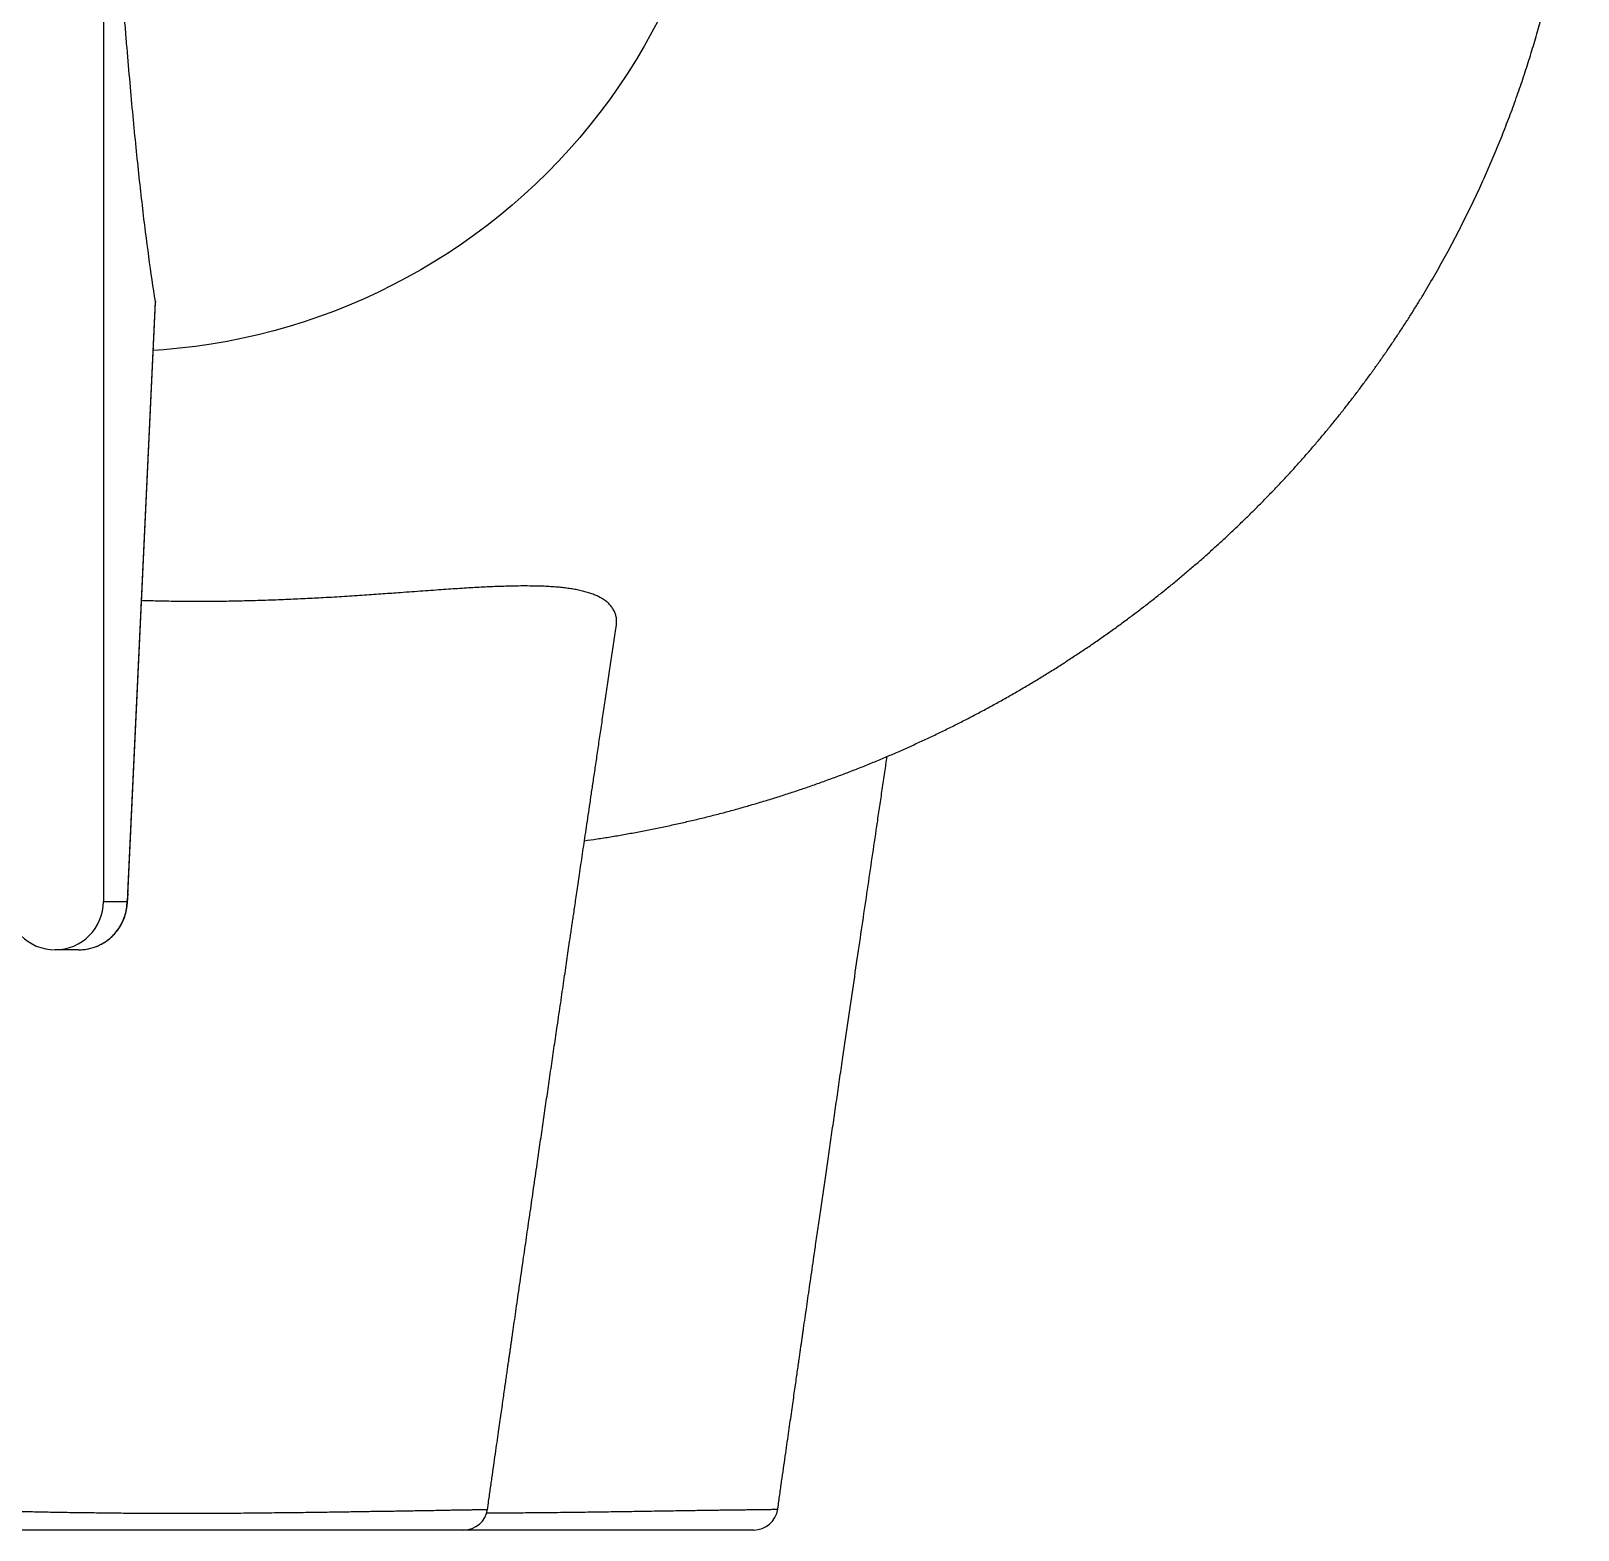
# Model space of a CAD drawing. Header units: millimetres. Extents: x 0 to 594, y 0 to 420.
# Drawn here: x 181.61 to 197.6, y 287.48 to 302.98 of the extents above; entities that cross this region are included whole.
import ezdxf

# ---------------------------------------------------------------- set-up
doc = ezdxf.new("R2010")
doc.units = ezdxf.units.MM

msp = doc.modelspace()

# ---------------------------------------------------------------- linework, layer by layer
at = {"color": 7, "linetype": 'Continuous', "lineweight": 25}
for p, q in [((182.356, 317.983), (182.356, 293.983)), ((182.61, 294.067), (182.893, 300.186)), ((182.61, 294.044), (182.894, 300.174)), ((182.893, 300.186), (182.894, 300.174)), ((182.356, 293.983), (182.6, 293.983)), ((182.1, 293.483), (181.856, 293.483)), ((186.326, 287.698), (186.326, 287.698)), ((189.327, 287.698), (189.327, 287.698))]:
    msp.add_line(p, q, dxfattribs=at)
at = {"color": 7, "linetype": 'Continuous', "lineweight": 25, "flags": 128}
for points in [[(188.104, 303.116), (188.027, 302.969), (187.946, 302.825), (187.862, 302.683), (187.774, 302.543), (187.682, 302.406), (187.587, 302.271), (187.488, 302.138), (187.386, 302.008), (187.28, 301.881), (187.171, 301.757), (187.059, 301.636), (186.944, 301.517), (186.826, 301.402), (186.704, 301.29), (186.58, 301.18), (186.453, 301.075), (186.324, 300.972), (186.191, 300.873), (186.057, 300.778), (185.919, 300.686), (185.78, 300.598), (185.638, 300.513), (185.494, 300.433), (185.348, 300.356), (185.2, 300.283), (185.05, 300.213), (184.898, 300.148), (184.745, 300.087), (184.59, 300.03), (184.433, 299.976), (184.276, 299.927), (184.117, 299.883), (183.957, 299.842), (183.796, 299.805), (183.634, 299.773), (183.471, 299.745), (183.308, 299.721), (183.144, 299.702), (182.979, 299.687), (182.871, 299.679)], [(182.6, 293.983), (182.601, 293.984), (182.602, 293.986), (182.603, 293.991), (182.604, 293.997), (182.605, 294.005), (182.606, 294.014), (182.607, 294.025), (182.608, 294.038), (182.609, 294.052), (182.61, 294.067)], [(182.61, 294.067), (182.61, 294.047), (182.61, 294.044)]]:
    msp.add_lwpolyline(points, dxfattribs=at)
at = {"color": 7, "linetype": 'Continuous', "lineweight": 25}
for centre, radius, start, end in [((181.857, 293.982), 0.5, 179.9607, 269.9607), ((181.856, 293.982), 0.5, 270.0393, 0.0393), ((182.1, 293.982), 0.5, 270.0393, 0.0393), ((186.079, 287.733), 0.25, 270, 351.879), ((189.079, 287.733), 0.25, 270.0027, 351.901)]:
    msp.add_arc(centre, radius, start, end, dxfattribs=at)
for points, knots in [([(182.893, 300.186), (182.87, 300.329), (182.848, 300.484), (182.803, 300.815), (182.781, 300.992), (182.737, 301.368), (182.716, 301.568), (182.673, 301.99), (182.652, 302.212), (182.621, 302.564), (182.61, 302.684), (182.595, 302.868), (182.59, 302.931), (182.582, 303.025), (182.58, 303.057), (182.574, 303.121), (182.572, 303.153), (182.559, 303.314), (182.549, 303.446), (182.529, 303.716), (182.52, 303.853), (182.505, 304.064), (182.5, 304.135), (182.491, 304.279), (182.486, 304.351), (182.479, 304.462), (182.477, 304.499), (182.472, 304.573), (182.47, 304.611), (182.463, 304.724), (182.458, 304.801), (182.451, 304.917), (182.449, 304.957), (182.445, 305.036), (182.443, 305.076), (182.438, 305.157), (182.436, 305.198), (182.433, 305.261), (182.432, 305.282), (182.43, 305.324), (182.429, 305.346), (182.427, 305.389), (182.426, 305.411), (182.424, 305.455), (182.423, 305.477), (182.421, 305.523), (182.42, 305.546), (182.418, 305.593), (182.417, 305.616), (182.416, 305.665), (182.415, 305.69), (182.414, 305.729), (182.413, 305.742), (182.413, 305.762), (182.413, 305.769), (182.413, 305.783), (182.412, 305.789), (182.412, 305.824), (182.411, 305.852), (182.411, 305.895), (182.411, 305.909), (182.41, 305.931), (182.41, 305.938), (182.41, 305.953), (182.41, 305.961), (182.41, 305.997), (182.41, 306.026), (182.411, 306.07), (182.411, 306.084), (182.411, 306.105), (182.411, 306.112), (182.411, 306.127), (182.412, 306.134), (182.412, 306.169), (182.413, 306.196), (182.414, 306.248), (182.415, 306.274), (182.416, 306.312), (182.416, 306.324), (182.417, 306.349), (182.418, 306.361), (182.419, 306.397), (182.42, 306.42), (182.422, 306.467), (182.423, 306.489), (182.425, 306.534), (182.426, 306.556), (182.429, 306.621), (182.431, 306.664), (182.435, 306.748), (182.437, 306.789), (182.442, 306.871), (182.444, 306.911), (182.448, 306.991), (182.45, 307.03), (182.455, 307.109), (182.457, 307.147), (182.462, 307.224), (182.464, 307.263), (182.471, 307.376), (182.476, 307.451), (182.485, 307.598), (182.49, 307.671), (182.499, 307.815), (182.504, 307.886), (182.519, 308.097), (182.528, 308.235), (182.548, 308.504), (182.558, 308.636), (182.578, 308.895), (182.589, 309.021), (182.601, 309.176), (182.604, 309.207), (182.609, 309.268), (182.612, 309.298), (182.62, 309.389), (182.625, 309.449), (182.651, 309.744), (182.672, 309.968), (182.715, 310.392), (182.737, 310.593), (182.78, 310.971), (182.803, 311.149), (182.848, 311.481), (182.87, 311.636), (182.893, 311.779)], [0, 0, 0, 0, 0.0625, 0.0625, 0.125, 0.125, 0.1875, 0.1875, 0.25, 0.25, 0.28125, 0.28125, 0.296875, 0.296875, 0.304688, 0.304688, 0.3125, 0.3125, 0.34375, 0.34375, 0.375, 0.375, 0.390625, 0.390625, 0.40625, 0.40625, 0.414063, 0.414063, 0.421875, 0.421875, 0.4375, 0.4375, 0.445313, 0.445313, 0.453125, 0.453125, 0.460938, 0.460938, 0.464844, 0.464844, 0.46875, 0.46875, 0.472656, 0.472656, 0.476563, 0.476563, 0.480469, 0.480469, 0.484375, 0.484375, 0.488281, 0.488281, 0.490234, 0.490234, 0.491211, 0.491211, 0.492188, 0.492188, 0.496094, 0.496094, 0.498047, 0.498047, 0.499023, 0.499023, 0.5, 0.5, 0.503906, 0.503906, 0.505859, 0.505859, 0.506836, 0.506836, 0.507813, 0.507813, 0.511719, 0.511719, 0.515625, 0.515625, 0.517578, 0.517578, 0.519531, 0.519531, 0.523438, 0.523438, 0.527344, 0.527344, 0.53125, 0.53125, 0.539063, 0.539063, 0.546875, 0.546875, 0.554688, 0.554688, 0.5625, 0.5625, 0.570313, 0.570313, 0.578125, 0.578125, 0.59375, 0.59375, 0.609375, 0.609375, 0.625, 0.625, 0.65625, 0.65625, 0.6875, 0.6875, 0.71875, 0.71875, 0.726563, 0.726563, 0.734375, 0.734375, 0.75, 0.75, 0.8125, 0.8125, 0.875, 0.875, 0.9375, 0.9375, 1, 1, 1, 1]), ([(187.329, 294.609), (187.372, 294.616), (187.462, 294.629), (187.598, 294.65), (187.736, 294.674), (187.875, 294.699), (188.012, 294.726), (188.15, 294.754), (188.286, 294.784), (188.423, 294.815), (188.559, 294.847), (188.694, 294.881), (188.829, 294.917), (188.963, 294.954), (189.096, 294.993), (189.229, 295.032), (189.361, 295.074), (189.493, 295.116), (189.624, 295.16), (189.754, 295.206), (189.883, 295.253), (190.012, 295.301), (190.14, 295.35), (190.267, 295.401), (190.393, 295.453), (190.518, 295.506), (190.643, 295.561), (190.766, 295.617), (190.889, 295.674), (191.011, 295.732), (191.132, 295.792), (191.252, 295.852), (191.371, 295.914), (191.489, 295.977), (191.606, 296.041), (191.722, 296.106), (191.837, 296.173), (191.951, 296.24), (192.064, 296.308), (192.176, 296.378), (192.286, 296.448), (192.396, 296.52), (192.505, 296.592), (192.612, 296.665), (192.719, 296.74), (192.824, 296.815), (192.928, 296.891), (193.031, 296.968), (193.133, 297.046), (193.233, 297.124), (193.333, 297.204), (193.431, 297.284), (193.528, 297.365), (193.624, 297.447), (193.719, 297.529), (193.812, 297.612), (193.905, 297.696), (193.996, 297.781), (194.086, 297.866), (194.174, 297.952), (194.262, 298.038), (194.348, 298.125), (194.433, 298.213), (194.517, 298.301), (194.599, 298.389), (194.681, 298.479), (194.761, 298.568), (194.84, 298.658), (194.917, 298.749), (194.994, 298.84), (195.069, 298.932), (195.143, 299.024), (195.216, 299.116), (195.287, 299.209), (195.358, 299.302), (195.427, 299.395), (195.495, 299.489), (195.561, 299.583), (195.627, 299.677), (195.691, 299.772), (195.754, 299.866), (195.816, 299.961), (195.877, 300.057), (195.937, 300.152), (195.995, 300.248), (196.052, 300.344), (196.108, 300.44), (196.163, 300.537), (196.217, 300.633), (196.27, 300.73), (196.321, 300.827), (196.372, 300.924), (196.421, 301.021), (196.469, 301.118), (196.516, 301.215), (196.562, 301.312), (196.607, 301.41), (196.65, 301.507), (196.693, 301.605), (196.735, 301.702), (196.775, 301.8), (196.815, 301.898), (196.853, 301.996), (196.89, 302.094), (196.927, 302.191), (196.962, 302.289), (196.996, 302.387), (197.03, 302.485), (197.062, 302.583), (197.093, 302.681), (197.124, 302.779), (197.153, 302.877), (197.181, 302.976), (197.209, 303.074), (197.235, 303.172), (197.261, 303.27), (197.285, 303.369), (197.309, 303.467), (197.331, 303.565), (197.353, 303.664), (197.374, 303.763), (197.394, 303.861), (197.413, 303.96), (197.43, 304.056), (197.446, 304.148), (197.461, 304.237), (197.475, 304.326), (197.488, 304.414), (197.5, 304.503), (197.512, 304.591), (197.523, 304.68), (197.533, 304.768), (197.543, 304.856), (197.551, 304.945), (197.559, 305.033), (197.567, 305.12), (197.573, 305.208), (197.579, 305.296), (197.584, 305.383), (197.589, 305.469), (197.592, 305.555), (197.595, 305.639), (197.597, 305.72), (197.599, 305.79), (197.6, 305.853), (197.6, 305.914), (197.6, 305.958), (197.601, 305.983)], [0, 0, 0, 0, 0.010294, 0.021295, 0.032271, 0.043222, 0.054146, 0.065042, 0.075907, 0.08674, 0.09754, 0.108304, 0.119032, 0.129722, 0.140373, 0.150982, 0.161549, 0.172072, 0.182549, 0.19298, 0.203363, 0.213696, 0.223978, 0.234208, 0.244386, 0.254508, 0.264575, 0.274586, 0.284538, 0.294431, 0.304265, 0.314037, 0.323747, 0.333394, 0.342977, 0.352496, 0.361948, 0.371335, 0.380654, 0.389905, 0.399087, 0.408199, 0.417242, 0.426214, 0.435115, 0.443944, 0.452701, 0.461385, 0.469995, 0.478533, 0.486996, 0.495385, 0.503699, 0.511939, 0.520104, 0.528194, 0.536208, 0.544147, 0.55201, 0.559798, 0.56751, 0.575147, 0.582708, 0.590194, 0.597605, 0.604941, 0.612201, 0.619388, 0.626499, 0.633537, 0.6405, 0.647391, 0.654208, 0.660952, 0.667625, 0.674225, 0.680754, 0.687213, 0.693601, 0.699919, 0.706169, 0.71235, 0.718463, 0.724509, 0.730489, 0.736403, 0.742252, 0.748037, 0.753758, 0.759418, 0.765015, 0.770552, 0.776028, 0.781446, 0.786806, 0.792108, 0.797355, 0.802546, 0.807683, 0.812767, 0.817799, 0.82278, 0.827711, 0.832593, 0.837428, 0.842216, 0.84696, 0.851659, 0.856315, 0.86093, 0.865505, 0.870041, 0.87454, 0.879002, 0.88343, 0.887824, 0.892187, 0.89652, 0.900824, 0.905102, 0.909354, 0.913583, 0.917792, 0.921981, 0.925718, 0.929433, 0.933128, 0.936803, 0.940459, 0.944097, 0.947717, 0.95132, 0.954907, 0.958479, 0.962035, 0.965576, 0.969101, 0.972608, 0.976096, 0.979559, 0.982987, 0.986354, 0.9896, 0.992647, 0.994801, 0.997046, 1, 1, 1, 1]), ([(186.55, 297.242), (186.526, 297.241), (186.478, 297.24), (186.401, 297.237), (186.322, 297.234), (186.24, 297.229), (186.154, 297.225), (186.064, 297.219), (185.971, 297.213), (185.872, 297.206), (185.769, 297.199), (185.659, 297.191), (185.545, 297.183), (185.438, 297.175), (185.337, 297.168), (185.246, 297.161), (185.152, 297.155), (185.054, 297.148), (184.953, 297.141), (184.849, 297.135), (184.741, 297.128), (184.637, 297.122), (184.537, 297.117), (184.441, 297.112), (184.343, 297.107), (184.242, 297.103), (184.139, 297.099), (184.032, 297.095), (183.924, 297.092), (183.821, 297.089), (183.722, 297.087), (183.63, 297.085), (183.537, 297.084), (183.442, 297.083), (183.346, 297.083), (183.249, 297.083), (183.153, 297.084), (183.057, 297.085), (182.962, 297.087), (182.869, 297.089), (182.799, 297.091), (182.759, 297.092), (182.751, 297.093)], [0, 0, 0, 0, 0.034067, 0.068142, 0.102215, 0.136281, 0.170363, 0.204456, 0.238546, 0.272626, 0.307965, 0.343321, 0.378673, 0.414006, 0.439447, 0.464898, 0.490348, 0.515785, 0.541652, 0.567535, 0.593416, 0.619277, 0.640701, 0.662139, 0.683575, 0.704996, 0.726904, 0.748811, 0.770892, 0.792973, 0.811136, 0.829314, 0.847492, 0.865654, 0.884341, 0.903046, 0.92175, 0.940437, 0.958602, 0.976783, 0.994964, 1, 1, 1, 1]), ([(187.657, 296.828), (187.658, 296.833), (187.662, 296.852), (187.662, 296.884), (187.658, 296.924), (187.647, 296.962), (187.631, 296.997), (187.61, 297.03), (187.582, 297.062), (187.548, 297.09), (187.51, 297.115), (187.47, 297.136), (187.429, 297.154), (187.384, 297.17), (187.335, 297.185), (187.283, 297.198), (187.229, 297.209), (187.174, 297.218), (187.114, 297.225), (187.051, 297.232), (186.983, 297.237), (186.91, 297.241), (186.83, 297.243), (186.742, 297.244), (186.65, 297.244), (186.583, 297.243), (186.55, 297.242)], [0, 0, 0, 0, 0.017529, 0.068255, 0.11899, 0.169725, 0.220451, 0.271182, 0.321923, 0.372664, 0.423394, 0.463986, 0.504587, 0.545191, 0.585791, 0.626381, 0.662567, 0.698756, 0.734941, 0.771235, 0.807533, 0.843826, 0.882825, 0.921824, 0.960912, 1, 1, 1, 1]), ([(186.327, 287.697), (186.329, 287.713), (186.338, 287.776), (186.353, 287.884), (186.372, 288.018), (186.391, 288.147), (186.408, 288.27), (186.425, 288.387), (186.44, 288.495), (186.454, 288.594), (186.467, 288.685), (186.48, 288.771), (186.491, 288.851), (186.502, 288.927), (186.512, 288.997), (186.522, 289.063), (186.53, 289.123), (186.538, 289.178), (186.545, 289.228), (186.552, 289.273), (186.558, 289.315), (186.564, 289.355), (186.569, 289.395), (186.575, 289.437), (186.584, 289.498), (186.596, 289.582), (186.612, 289.689), (186.628, 289.803), (186.645, 289.922), (186.663, 290.046), (186.682, 290.174), (186.705, 290.337), (186.734, 290.537), (186.769, 290.776), (186.804, 291.019), (186.837, 291.251), (186.869, 291.468), (186.898, 291.669), (186.927, 291.869), (186.957, 292.073), (186.987, 292.279), (187.017, 292.487), (187.044, 292.666), (187.065, 292.814), (187.083, 292.933), (187.1, 293.049), (187.116, 293.16), (187.132, 293.268), (187.147, 293.371), (187.162, 293.47), (187.174, 293.554), (187.184, 293.624), (187.192, 293.68), (187.2, 293.736), (187.209, 293.795), (187.219, 293.86), (187.229, 293.933), (187.241, 294.012), (187.254, 294.098), (187.267, 294.19), (187.282, 294.289), (187.297, 294.394), (187.313, 294.501), (187.329, 294.612), (187.346, 294.725), (187.364, 294.844), (187.382, 294.967), (187.401, 295.097), (187.422, 295.235), (187.444, 295.384), (187.467, 295.544), (187.492, 295.709), (187.517, 295.881), (187.544, 296.06), (187.571, 296.245), (187.599, 296.43), (187.626, 296.616), (187.646, 296.748), (187.656, 296.819), (187.658, 296.827)], [0, 0, 0, 0, 0.005157, 0.020598, 0.035374, 0.049482, 0.062924, 0.075699, 0.087808, 0.098322, 0.108277, 0.117671, 0.126505, 0.13478, 0.142494, 0.149649, 0.156244, 0.162279, 0.167754, 0.172669, 0.177025, 0.181485, 0.185857, 0.190346, 0.194953, 0.206091, 0.217861, 0.230264, 0.2433, 0.256966, 0.27101, 0.285263, 0.310706, 0.336788, 0.363511, 0.390875, 0.412827, 0.43501, 0.45696, 0.478654, 0.501799, 0.524659, 0.547243, 0.560426, 0.573511, 0.586246, 0.598511, 0.610306, 0.621632, 0.63249, 0.64288, 0.649171, 0.655278, 0.661241, 0.667655, 0.674725, 0.682718, 0.69141, 0.700803, 0.710896, 0.721688, 0.733181, 0.745374, 0.757166, 0.769546, 0.782514, 0.796071, 0.810216, 0.82495, 0.841694, 0.859138, 0.877283, 0.896129, 0.915675, 0.935921, 0.956869, 0.976687, 0.997093, 1, 1, 1, 1]), ([(189.327, 287.698), (189.329, 287.712), (189.338, 287.774), (189.353, 287.882), (189.372, 288.019), (189.391, 288.149), (189.409, 288.274), (189.426, 288.391), (189.441, 288.503), (189.457, 288.609), (189.471, 288.709), (189.485, 288.805), (189.498, 288.896), (189.51, 288.981), (189.521, 289.06), (189.532, 289.133), (189.541, 289.2), (189.55, 289.262), (189.558, 289.317), (189.565, 289.367), (189.572, 289.411), (189.577, 289.451), (189.583, 289.489), (189.588, 289.527), (189.597, 289.589), (189.61, 289.679), (189.627, 289.793), (189.643, 289.909), (189.66, 290.027), (189.678, 290.151), (189.697, 290.279), (189.718, 290.425), (189.742, 290.589), (189.768, 290.773), (189.795, 290.96), (189.823, 291.15), (189.851, 291.345), (189.88, 291.544), (189.91, 291.749), (189.94, 291.957), (189.97, 292.165), (190.009, 292.428), (190.055, 292.744), (190.109, 293.112), (190.161, 293.468), (190.212, 293.813), (190.261, 294.147), (190.309, 294.475), (190.35, 294.748), (190.382, 294.969), (190.408, 295.142), (190.433, 295.313), (190.45, 295.427), (190.458, 295.481)], [0, 0, 0, 0, 0.005689, 0.02397, 0.041505, 0.058295, 0.074338, 0.089369, 0.103681, 0.117273, 0.130146, 0.142541, 0.154186, 0.165083, 0.175231, 0.18463, 0.19328, 0.201182, 0.208335, 0.214739, 0.220394, 0.225317, 0.230075, 0.234946, 0.23993, 0.254216, 0.269355, 0.283858, 0.299066, 0.314978, 0.331501, 0.348445, 0.371262, 0.39479, 0.419031, 0.443327, 0.468299, 0.493947, 0.520271, 0.547166, 0.573948, 0.600493, 0.648546, 0.695805, 0.74227, 0.785882, 0.82877, 0.870934, 0.912374, 0.934048, 0.956281, 0.979085, 1, 1, 1, 1]), ([(182.1, 293.483), (182.109, 293.483), (182.128, 293.483), (182.155, 293.485), (182.182, 293.489), (182.21, 293.495), (182.236, 293.501), (182.262, 293.509), (182.288, 293.519), (182.312, 293.53), (182.336, 293.542), (182.359, 293.555), (182.382, 293.569), (182.403, 293.584), (182.423, 293.6), (182.443, 293.618), (182.461, 293.635), (182.478, 293.654), (182.494, 293.673), (182.509, 293.693), (182.522, 293.713), (182.535, 293.734), (182.546, 293.755), (182.556, 293.775), (182.565, 293.795), (182.573, 293.815), (182.579, 293.834), (182.584, 293.851), (182.589, 293.868), (182.592, 293.883), (182.595, 293.897), (182.597, 293.911), (182.6, 293.925), (182.601, 293.939), (182.603, 293.954), (182.605, 293.974), (182.607, 293.995), (182.608, 294.017), (182.609, 294.033), (182.61, 294.042), (182.61, 294.044)], [0, 0, 0, 0, 0.029674, 0.060798, 0.091729, 0.12247, 0.153024, 0.183389, 0.213567, 0.243554, 0.273347, 0.302942, 0.332334, 0.361515, 0.390476, 0.419205, 0.447688, 0.475908, 0.503843, 0.531461, 0.558724, 0.585572, 0.611924, 0.637656, 0.662593, 0.686509, 0.709166, 0.730417, 0.750302, 0.769079, 0.787181, 0.805175, 0.823616, 0.8433, 0.865548, 0.892918, 0.933165, 0.963597, 0.991254, 1, 1, 1, 1]), ([(178.796, 287.732), (178.796, 287.732), (178.796, 287.732), (178.801, 287.732), (178.812, 287.732), (178.83, 287.732), (178.854, 287.732), (178.882, 287.731), (178.913, 287.731), (178.947, 287.73), (178.986, 287.73), (179.029, 287.729), (179.073, 287.728), (179.119, 287.727), (179.164, 287.727), (179.212, 287.726), (179.264, 287.725), (179.32, 287.724), (179.379, 287.723), (179.441, 287.721), (179.508, 287.72), (179.579, 287.719), (179.654, 287.717), (179.733, 287.715), (179.817, 287.713), (179.905, 287.712), (179.999, 287.71), (180.098, 287.707), (180.19, 287.705), (180.275, 287.703), (180.35, 287.702), (180.428, 287.7), (180.509, 287.698), (180.593, 287.696), (180.679, 287.694), (180.769, 287.692), (180.861, 287.69), (180.957, 287.687), (181.056, 287.685), (181.158, 287.683), (181.264, 287.681), (181.373, 287.678), (181.477, 287.676), (181.576, 287.674), (181.668, 287.672), (181.762, 287.67), (181.858, 287.669), (181.956, 287.667), (182.056, 287.665), (182.158, 287.664), (182.259, 287.663), (182.361, 287.661), (182.462, 287.66), (182.563, 287.659), (182.666, 287.659), (182.769, 287.658), (182.874, 287.657), (182.977, 287.657), (183.086, 287.657), (183.2, 287.657), (183.318, 287.657), (183.436, 287.657), (183.551, 287.658), (183.666, 287.659), (183.781, 287.659), (183.896, 287.66), (184.012, 287.661), (184.125, 287.663), (184.235, 287.664), (184.343, 287.665), (184.448, 287.666), (184.549, 287.668), (184.646, 287.669), (184.74, 287.67), (184.831, 287.672), (184.918, 287.673), (185.002, 287.674), (185.083, 287.676), (185.162, 287.677), (185.237, 287.678), (185.311, 287.679), (185.381, 287.68), (185.448, 287.681), (185.513, 287.682), (185.583, 287.684), (185.629, 287.684), (185.656, 287.685)], [0, 0, 0, 0, 0.008449, 0.028846, 0.049243, 0.069647, 0.090051, 0.110448, 0.127408, 0.144374, 0.161342, 0.178307, 0.195266, 0.209056, 0.222846, 0.236636, 0.250474, 0.264314, 0.278153, 0.29217, 0.30619, 0.320207, 0.334301, 0.348398, 0.362491, 0.376837, 0.391189, 0.405541, 0.419884, 0.429612, 0.439341, 0.449069, 0.458861, 0.468655, 0.478446, 0.488371, 0.498301, 0.50823, 0.518154, 0.528272, 0.53839, 0.54858, 0.558769, 0.566869, 0.574975, 0.58308, 0.591179, 0.599498, 0.607825, 0.616151, 0.624469, 0.632646, 0.640832, 0.649018, 0.657195, 0.665646, 0.674105, 0.682566, 0.691017, 0.701022, 0.711033, 0.721038, 0.731261, 0.741489, 0.751712, 0.762905, 0.774099, 0.785379, 0.79666, 0.8082, 0.819748, 0.831297, 0.842839, 0.854345, 0.865854, 0.877361, 0.888957, 0.900555, 0.912152, 0.923976, 0.935802, 0.947627, 0.95951, 0.971394, 0.983277, 1, 1, 1, 1]), ([(185.656, 287.685), (185.683, 287.685), (185.736, 287.686), (185.81, 287.687), (185.878, 287.689), (185.941, 287.69), (185.998, 287.691), (186.051, 287.692), (186.099, 287.693), (186.143, 287.693), (186.182, 287.694), (186.217, 287.695), (186.247, 287.695), (186.273, 287.696), (186.295, 287.697), (186.311, 287.697), (186.322, 287.697), (186.327, 287.697), (186.326, 287.698), (186.326, 287.698)], [0, 0, 0, 0, 0.058227, 0.116474, 0.174725, 0.232956, 0.291159, 0.349378, 0.407599, 0.465804, 0.526392, 0.586995, 0.647599, 0.708189, 0.774261, 0.840351, 0.906442, 0.972514, 1, 1, 1, 1]), ([(186.317, 287.66), (186.329, 287.66), (186.374, 287.66), (186.452, 287.66), (186.55, 287.661), (186.648, 287.662), (186.744, 287.663), (186.839, 287.664), (186.941, 287.665), (187.052, 287.666), (187.169, 287.667), (187.282, 287.669), (187.392, 287.67), (187.5, 287.672), (187.604, 287.673), (187.704, 287.675), (187.795, 287.676), (187.877, 287.677), (187.951, 287.678), (188.035, 287.68), (188.127, 287.681), (188.225, 287.683), (188.32, 287.684), (188.409, 287.685), (188.494, 287.687), (188.572, 287.688), (188.646, 287.689), (188.714, 287.69), (188.778, 287.691), (188.839, 287.692), (188.9, 287.693), (188.96, 287.693), (189.02, 287.694), (189.074, 287.695), (189.123, 287.696), (189.168, 287.696), (189.207, 287.697), (189.241, 287.697), (189.268, 287.697), (189.29, 287.698), (189.307, 287.698), (189.318, 287.698), (189.325, 287.698), (189.326, 287.698), (189.327, 287.698)], [0, 0, 0, 0, 0.005108, 0.019732, 0.034343, 0.049343, 0.064354, 0.079366, 0.094368, 0.114468, 0.134567, 0.154817, 0.175068, 0.195761, 0.216468, 0.237177, 0.257874, 0.274913, 0.291956, 0.308996, 0.334688, 0.360381, 0.386454, 0.412538, 0.438625, 0.4647, 0.489762, 0.514834, 0.539911, 0.564985, 0.590049, 0.62136, 0.652682, 0.684005, 0.715318, 0.748159, 0.78101, 0.813861, 0.846703, 0.877595, 0.908497, 0.939403, 0.970306, 1, 1, 1, 1]), ([(185.429, 287.483), (185.403, 287.483), (185.354, 287.483), (185.274, 287.483), (185.193, 287.483), (185.107, 287.483), (185.015, 287.483), (184.918, 287.483), (184.827, 287.483), (184.743, 287.483), (184.668, 287.483), (184.597, 287.483), (184.529, 287.483), (184.459, 287.483), (184.378, 287.483), (184.287, 287.483), (184.192, 287.483), (184.093, 287.483), (183.991, 287.483), (183.884, 287.483), (183.773, 287.483), (183.665, 287.483), (183.559, 287.483), (183.458, 287.483), (183.354, 287.483), (183.247, 287.483), (183.137, 287.483), (183.034, 287.483), (182.937, 287.483), (182.847, 287.483), (182.757, 287.483), (182.665, 287.483), (182.573, 287.483), (182.479, 287.483), (182.385, 287.483), (182.293, 287.483), (182.202, 287.483), (182.114, 287.483), (182.026, 287.483), (181.938, 287.483), (181.85, 287.483), (181.764, 287.483), (181.678, 287.483), (181.588, 287.483), (181.493, 287.483), (181.395, 287.483), (181.299, 287.483), (181.206, 287.483), (181.113, 287.483), (181.023, 287.483), (180.936, 287.483), (180.852, 287.483), (180.771, 287.483), (180.694, 287.483), (180.607, 287.483), (180.511, 287.483), (180.407, 287.483), (180.307, 287.483), (180.211, 287.483), (180.12, 287.483), (180.035, 287.483), (179.955, 287.483), (179.88, 287.483), (179.809, 287.483), (179.742, 287.483), (179.678, 287.483), (179.617, 287.483), (179.559, 287.483), (179.505, 287.483), (179.454, 287.483), (179.406, 287.483), (179.361, 287.483), (179.313, 287.483), (179.264, 287.483), (179.215, 287.483), (179.173, 287.483), (179.136, 287.483), (179.106, 287.483), (179.082, 287.483), (179.064, 287.483), (179.052, 287.483), (179.046, 287.483), (179.046, 287.483), (179.046, 287.483)], [0, 0, 0, 0, 0.017082, 0.032661, 0.048247, 0.063832, 0.07941, 0.09521, 0.11101, 0.1216, 0.132191, 0.142781, 0.150934, 0.159091, 0.170174, 0.181264, 0.192352, 0.203433, 0.214747, 0.22606, 0.237462, 0.248864, 0.258472, 0.268085, 0.277692, 0.2875, 0.297314, 0.307121, 0.314857, 0.3226, 0.330343, 0.338078, 0.346074, 0.354079, 0.362084, 0.37008, 0.377796, 0.38552, 0.393244, 0.40096, 0.408898, 0.416842, 0.424787, 0.432726, 0.442415, 0.452111, 0.46181, 0.4715, 0.481431, 0.491368, 0.501307, 0.511239, 0.520798, 0.53036, 0.539919, 0.554355, 0.568791, 0.583501, 0.598219, 0.612938, 0.62765, 0.641724, 0.655801, 0.669876, 0.68403, 0.698186, 0.712341, 0.726701, 0.741063, 0.755423, 0.769839, 0.784256, 0.798671, 0.819691, 0.840718, 0.861746, 0.882766, 0.903781, 0.924802, 0.945823, 0.966838, 0.988738, 1, 1, 1, 1]), ([(186.079, 287.483), (186.079, 287.483), (186.079, 287.483), (186.075, 287.483), (186.065, 287.483), (186.049, 287.483), (186.028, 287.483), (186.003, 287.483), (185.975, 287.483), (185.943, 287.483), (185.906, 287.483), (185.865, 287.483), (185.819, 287.483), (185.769, 287.483), (185.713, 287.483), (185.651, 287.483), (185.583, 287.483), (185.51, 287.483), (185.456, 287.483), (185.429, 287.483)], [0, 0, 0, 0, 0.0183868, 0.0870094, 0.1556516, 0.2242933, 0.2929152, 0.3511546, 0.4094071, 0.4676589, 0.5258972, 0.584148, 0.6424145, 0.7006793, 0.7589281, 0.8191869, 0.879468, 0.9397458, 1, 1, 1, 1]), ([(189.079, 287.483), (189.079, 287.483), (189.079, 287.483), (189.075, 287.483), (189.067, 287.483), (189.056, 287.483), (189.041, 287.483), (189.021, 287.483), (188.997, 287.483), (188.966, 287.483), (188.93, 287.483), (188.889, 287.483), (188.843, 287.483), (188.791, 287.483), (188.734, 287.483), (188.676, 287.483), (188.615, 287.483), (188.555, 287.483), (188.491, 287.483), (188.422, 287.483), (188.35, 287.483), (188.274, 287.483), (188.195, 287.483), (188.111, 287.483), (188.022, 287.483), (187.928, 287.483), (187.839, 287.483), (187.758, 287.483), (187.685, 287.483), (187.607, 287.483), (187.523, 287.483), (187.432, 287.483), (187.337, 287.483), (187.238, 287.483), (187.135, 287.483), (187.027, 287.483), (186.915, 287.483), (186.802, 287.483), (186.689, 287.483), (186.577, 287.483), (186.47, 287.483), (186.37, 287.483), (186.277, 287.483), (186.183, 287.483), (186.118, 287.483), (186.083, 287.483), (186.081, 287.483)], [0, 0, 0, 0, 0.017962, 0.044828, 0.071691, 0.098639, 0.12559, 0.152538, 0.183645, 0.214761, 0.245876, 0.276984, 0.308099, 0.339224, 0.370349, 0.401463, 0.427355, 0.45326, 0.479167, 0.505068, 0.530958, 0.556, 0.581052, 0.606101, 0.631141, 0.656516, 0.681891, 0.698891, 0.715895, 0.732895, 0.752173, 0.771461, 0.790748, 0.810022, 0.829677, 0.849332, 0.869133, 0.888934, 0.907039, 0.925154, 0.943257, 0.957173, 0.971103, 0.98503, 0.998945, 1, 1, 1, 1])]:
    msp.add_open_spline(points, degree=3, knots=knots, dxfattribs=at)

doc.saveas('drawing.dxf')
